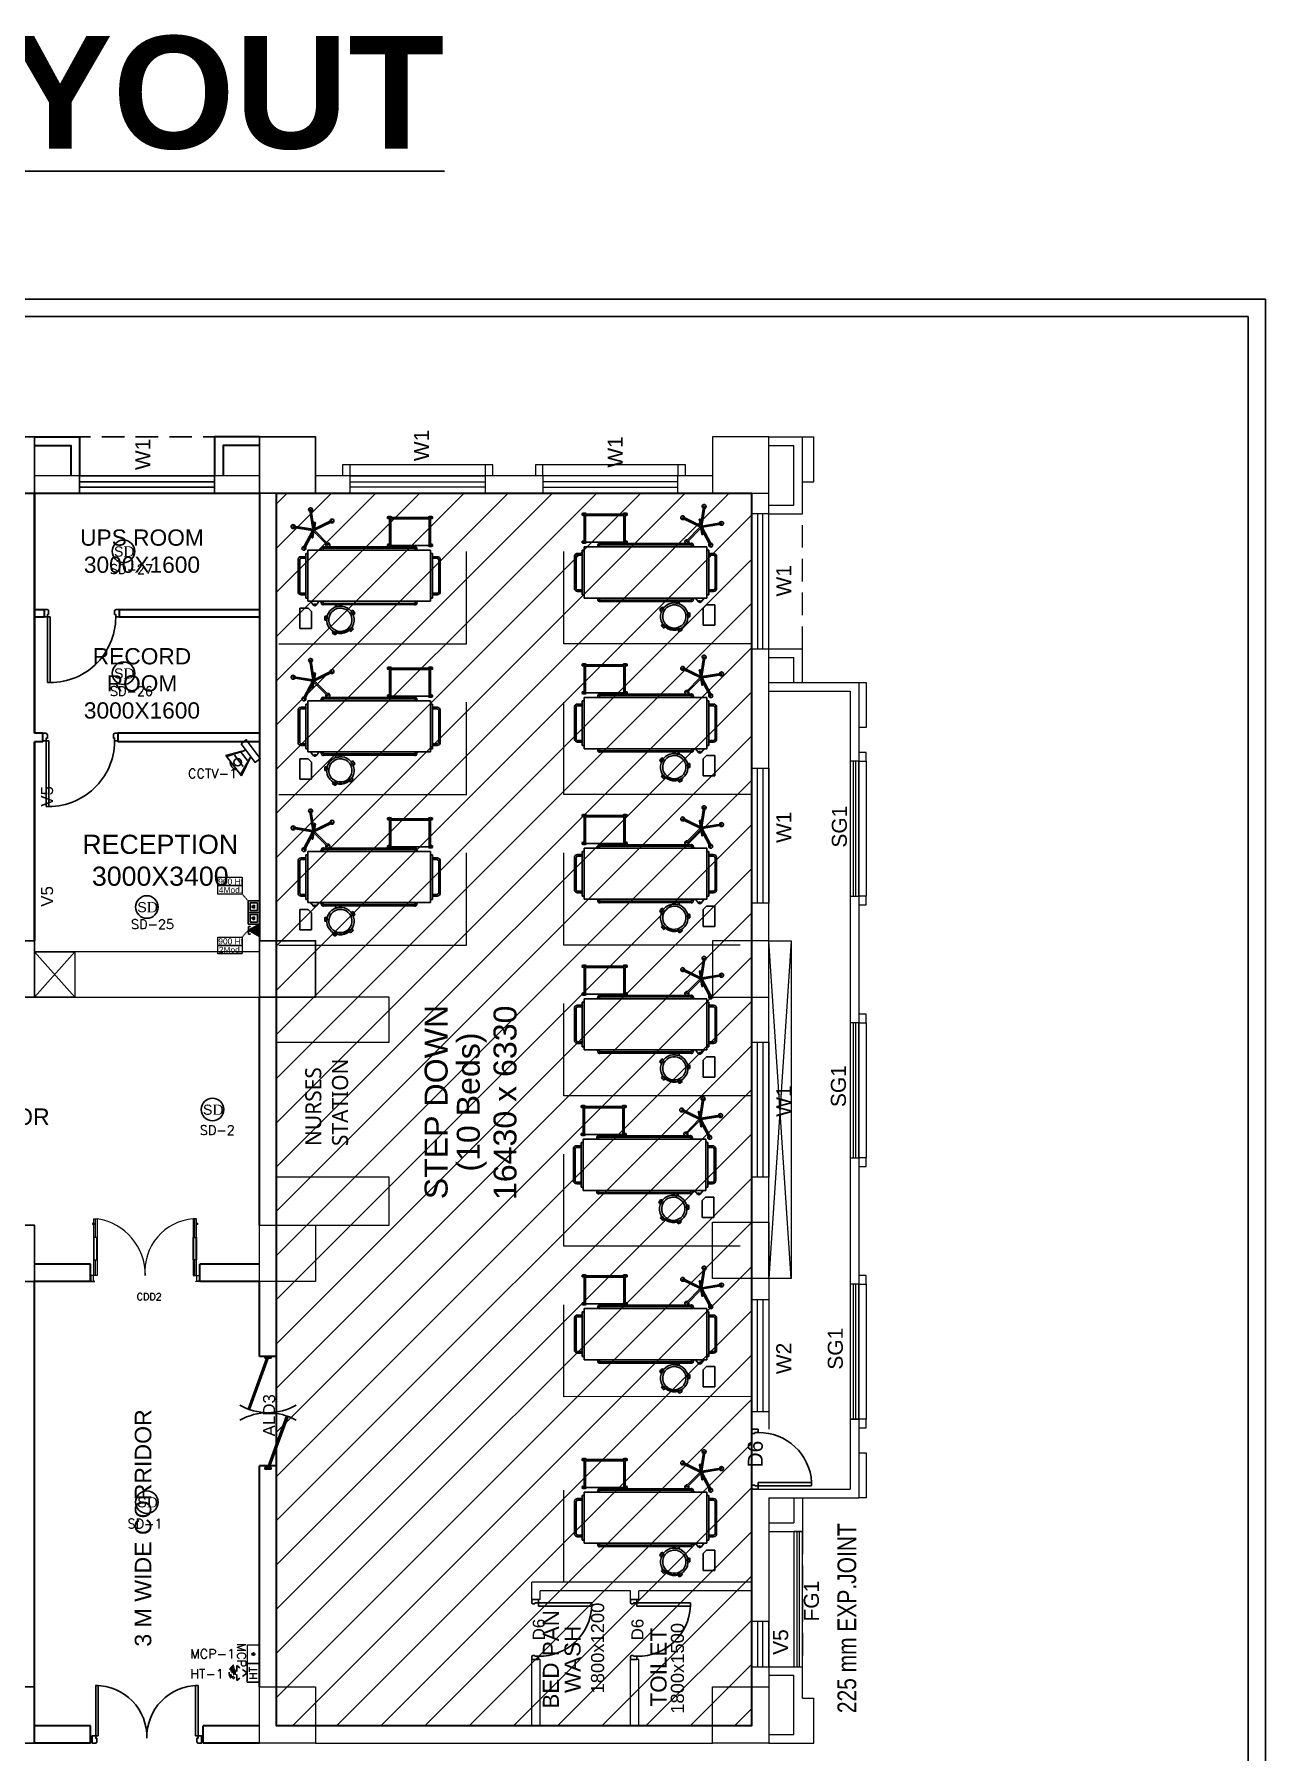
# Model space of a CAD drawing. Extents: x 3550807 to 4078732, y -628171 to -515859.
# Drawn here: x 3740422 to 3756836, y -538746 to -515859 of the extents above; entities that cross this region are included whole.
import ezdxf
from ezdxf.enums import TextEntityAlignment as Align

# ---------------------------------------------------------------- set-up
doc = ezdxf.new("R2010")
doc.units = 0
doc.header["$LTSCALE"] = 6
doc.header["$MEASUREMENT"] = 0
for name, pattern in [('1', [0]), ('CONTINU', [0]), ('DASHED2', [0.375, 0.25, -0.125]), ('HIDDEN', [0.375, 0.25, -0.125])]:
    doc.linetypes.add(name, pattern=pattern)
doc.layers.get('0').update_dxf_attribs({"linetype": 'CONTINUOUS'})
for name, color, linetype, lineweight in [('1200 Door', 144, 'CONTINUOUS', 5), ('D.F', 251, 'CONTINUOUS', 5), ('Double Leaf Door', 4, 'CONTINUOUS', 18), ('FA-BELOW SMOKE DERECTOR', 1, 'CONTINUOUS', 25), ('FA-MNUAL CALL POINT', 10, 'CONTINUOUS', 20), ('FA-MNUAL CALL POINT @ 1', 10, 'CONTINUOUS', 20), ('WALL', 10, 'CONTINUOUS', 35)]:
    doc.layers.add(name, color=color, linetype=linetype, lineweight=lineweight)
for name, color, linetype in [('Bed', 33, 'CONTINUOUS'), ('Chajja', 7, 'CONTINUOUS'), ('COL', 5, 'CONTINUOUS'), ('DIM', 7, 'CONTINUOUS'), ('DOOR', 44, 'CONTINUOUS'), ('ELE-TEL POINT', 4, 'CONTINUOUS'), ('ELE.LAN POINT', 3, 'CONTINUOUS'), ('FA-ELECTRONIC HOOTER', 6, 'CONTINUOUS'), ('FA-FIRE TEXT', 7, 'CONTINUOUS'), ('FUR', 21, 'CONTINUOUS'), ('JOINERY', 7, 'CONTINUOUS'), ('LV.CC CEMARA', 66, 'CONTINUOUS'), ('Staircase', 7, 'CONTINUOUS'), ('TEXT', 5, 'CONTINUOUS'), ('TITLE', 7, 'CONTINUOUS'), ('Window', 161, 'CONTINUOUS')]:
    doc.layers.add(name, color=color, linetype=linetype)
doc.layers.add('CFT_LOOPING', color=7, linetype='1', lineweight=0, true_color=0xd6d600)
doc.styles.add('ARI', font='arial.ttf')
doc.styles.add('ARIAL', font='arial.ttf')
doc.styles.add('PDF Times New Roman', font='times.ttf')
doc.styles.add('ROMANS', font='romans.shx')
doc.styles.get("Standard").update_dxf_attribs({"font": 'SIMPLEX'})
doc.linetypes.add('ZIGZAG', pattern='A,0.0001,-0.2,[131,ltypeshp.shx,S=0.2,R=0,X=-0.2,Y=0],-0.4,[131,ltypeshp.shx,S=0.2,R=180,X=0.2,Y=0],-0.2', length=0.8001)

# ---------------------------------------------------------------- blocks, each defined once
blk = doc.blocks.new('Z$W@#5624')
at = {"layer": 'DOOR'}
for p, q in [((1770, 446), (949, 745)), ((1779, 470), (957, 769)), ((1122, 709), (1113, 685)), ((1610, 518), (1117, 697)), ((0, 499), (25, 499)), ((0, 400), (0, 499)), ((0, 400), (25, 400)), ((19, 429), (28, 453)), ((19, 429), (840, 130)), ((25, 400), (25, 499)), ((28, 453), (849, 154)), ((183, 369), (192, 393)), ((188, 381), (680, 202)), ((1614, 529), (1606, 506)), ((1779, 470), (1770, 446)), ((1798, 499), (1773, 499)), ((1773, 400), (1773, 499)), ((1798, 400), (1773, 400)), ((1798, 400), (1798, 499)), ((685, 214), (676, 190))]:
    blk.add_line(p, q, dxfattribs=at)
at = {"layer": 'DOOR', "color": 145, "extrusion": (0, 0, -1)}
for centre, start_param, end_param in [((0, 449), -0.523599, 0.523599), ((1798, 449), 2.617994, 3.665191)]:
    blk.add_ellipse(centre, major_axis=(899, 0), ratio=1, start_param=start_param, end_param=end_param, dxfattribs=at)
blk = doc.blocks.new('A$C6969112B')
at = {"layer": 'Bed', "color": 8}
for p, q in [((387, 1872), (116, 1872)), ((116, 1872), (116, 1719)), ((387, 1872), (387, 1762)), ((1421, 1704), (1464, 1956)), ((1438, 1701), (1481, 1953)), ((343, 1719), (116, 1719)), ((343, 1719), (387, 1762)), ((428, 1689), (478, 1729)), ((428, 1654), (478, 1615)), ((478, 1766), (1160, 1766)), ((478, 131), (478, 1766)), ((521, 1793), (1116, 1793)), ((521, 1766), (521, 1793)), ((1116, 1766), (1116, 1793)), ((1160, 131), (1160, 1766)), ((1374, 1709), (1186, 1807)), ((1421, 1704), (1194, 1823)), ((1409, 1685), (1229, 1510)), ((1425, 1676), (1242, 1497)), ((1324, 1707), (1324, 1710)), ((1329, 1699), (1522, 1666)), ((1332, 1716), (1525, 1683)), ((1340, 1697), (1343, 1714)), ((1425, 1676), (1538, 1447)), ((1438, 1701), (1691, 1738)), ((1443, 1679), (1554, 1454)), ((1483, 1690), (1694, 1721)), ((1512, 1667), (1515, 1685)), ((1530, 1671), (1531, 1675)), ((55, 1439), (34, 1391)), ((54, 1382), (34, 1391)), ((75, 1430), (54, 1382)), ((75, 1430), (55, 1439)), ((72, 1402), (64, 1406)), ((229, 1539), (227, 1517)), ((227, 1517), (279, 1511)), ((229, 1539), (281, 1533)), ((281, 1533), (279, 1511)), ((429, 1399), (408, 1396)), ((408, 1396), (414, 1344)), ((429, 1399), (436, 1347)), ((432, 1559), (432, 1557)), ((434, 343), (434, 1557)), ((451, 343), (451, 1557)), ((453, 1559), (453, 1557)), ((476, 1595), (476, 1561)), ((1162, 1595), (1162, 1561)), ((1185, 1559), (1185, 1557)), ((1186, 343), (1186, 1557)), ((1204, 343), (1204, 1557)), ((1205, 1559), (1205, 1557)), ((76, 1196), (91, 1212)), ((116, 1161), (76, 1196)), ((130, 1178), (91, 1212)), ((120, 1198), (114, 1191)), ((116, 1161), (130, 1178)), ((347, 1187), (301, 1160)), ((313, 1141), (301, 1160)), ((358, 1168), (313, 1141)), ((358, 1168), (347, 1187)), ((436, 1347), (414, 1344)), ((1234, 703), (1212, 703)), ((1212, 703), (1212, 650)), ((1234, 703), (1234, 676)), ((1605, 703), (1583, 703)), ((1583, 703), (1583, 676)), ((1605, 703), (1605, 650)), ((1223, 650), (1212, 650)), ((1223, 131), (1223, 676)), ((1223, 676), (1594, 676)), ((1223, 659), (1577, 659)), ((1577, 659), (1577, 148)), ((1594, 676), (1594, 131)), ((1605, 650), (1594, 650)), ((432, 340), (432, 343)), ((453, 340), (453, 343)), ((476, 304), (476, 339)), ((1162, 304), (1162, 339)), ((1185, 340), (1185, 343)), ((1205, 340), (1205, 343)), ((1160, 131), (478, 131)), ((521, 105), (521, 131)), ((1116, 105), (521, 105)), ((1116, 105), (1116, 131)), ((1223, 157), (1212, 157)), ((1212, 157), (1212, 105)), ((1234, 105), (1212, 105)), ((1577, 148), (1223, 148)), ((1594, 131), (1223, 131)), ((1234, 131), (1234, 105)), ((1583, 131), (1583, 105)), ((1605, 105), (1583, 105)), ((1605, 157), (1594, 157)), ((1605, 157), (1605, 105))]:
    blk.add_line(p, q, dxfattribs=at)
for points in [[(565, 1793), (565, 1854, -0.414214), (608, 1897), (1029, 1897, -0.414214), (1073, 1854), (1073, 1793)], [(587, 1793), (587, 1854, -0.414214), (608, 1875), (1029, 1875, -0.414214), (1051, 1854), (1051, 1793)], [(476, 1593), (451, 1585, 0.318781), (430, 1563), (430, 1559), (455, 1559), (455, 1563), (476, 1563)], [(1162, 1593), (1186, 1585, -0.318781), (1208, 1563), (1208, 1559), (1182, 1559), (1182, 1563), (1162, 1563)], [(476, 307), (451, 314, -0.318781), (430, 336), (430, 340), (455, 340), (455, 336), (476, 336)], [(1162, 307), (1186, 314, 0.318781), (1208, 336), (1208, 340), (1182, 340), (1182, 336), (1162, 336)], [(1073, 105), (1073, 44, -0.414214), (1029, 0), (608, 0, -0.414214), (565, 44), (565, 105)], [(1051, 105), (1051, 44, -0.414214), (1029, 22), (608, 22, -0.414214), (587, 44), (587, 105)]]:
    blk.add_lwpolyline(points, format="xyb", dxfattribs=at)
for points in [[(432, 1557), (453, 1557)], [(476, 1595), (478, 1595)], [(476, 1561), (478, 1561)], [(1162, 1595), (1160, 1595)], [(1162, 1561), (1160, 1561)], [(1205, 1557), (1185, 1557)], [(432, 343), (453, 343)], [(476, 339), (478, 339)], [(476, 304), (478, 304)], [(1162, 339), (1160, 339)], [(1162, 304), (1160, 304)], [(1205, 343), (1185, 343)]]:
    blk.add_lwpolyline(points, dxfattribs=at)
blk.add_circle((435, 1672), 9.27, dxfattribs=at)
for centre, radius, start, end in [((441, 1672), 21.4, 125.427, 234.573), ((1289, 676), 80.7, 161.0754, 198.9246), ((1158, 676), 80.7, 0, 18.9246), ((1660, 676), 80.7, 161.0754, 180), ((1529, 676), 80.7, 341.0754, 18.9246), ((1289, 131), 80.7, 161.0754, 198.9246), ((1158, 131), 80.7, 341.0754, 0), ((1660, 131), 80.7, 180, 198.9246), ((1529, 131), 80.7, 341.0754, 18.9246)]:
    blk.add_arc(centre, radius, start, end, dxfattribs=at)
at = {"layer": 'Bed', "color": 8, "extrusion": (0, 0, -1)}
for centre, major_axis, start_param, end_param in [((1184, 1818), (18.5, 18.5), 1.608733, 7.212244), ((1474, 1962), (18.5, 18.5), 2.86537, 8.468881), ((1471, 1955), (4.94, 4.94), 4.096329, 5.660611), ((1427, 1691), (194, 194), -0.622575, -0.609545), ((1474, 1954), (4.94, 4.94), -0.609545, 0.954736), ((1189, 1814), (4.94, 4.94), 2.839692, 4.403974), ((1427, 1691), (194, 194), 4.403974, 4.417003), ((1191, 1817), (4.94, 4.94), 4.417003, 5.981285), ((1331, 1705), (4.94, 4.94), 2.525533, 4.096329), ((1331, 1709), (4.94, 4.94), 4.096329, 5.667125), ((1523, 1672), (4.94, 4.94), 0.954736, 2.525533), ((1524, 1676), (4.94, 4.94), -0.61606, 0.954736), ((1699, 1730), (18.5, 18.5), 4.122007, 9.725518), ((1692, 1731), (4.94, 4.94), -0.930219, 0.634062), ((1693, 1728), (4.94, 4.94), 0.647092, 2.211374), ((1427, 1691), (-194, 194), 2.204859, 2.217888), ((114, 1384), (-57.1, 57.1), 5.588367, 6.248962), ((232, 1332), (-182, 20), -0.000636, 6.282549), ((232, 1332), (-123, 123), 4.624291, 5.911682), ((-5, 1437), (-57.1, 57.1), 2.446775, 3.107369), ((232, 1332), (-154, 17), -0.00023, 6.282955), ((261, 1590), (-57.1, 57.1), 3.707499, 4.368094), ((247, 1460), (-57.1, 57.1), 0.565907, 1.226501), ((487, 1380), (-57.1, 57.1), 5.038602, 5.699197), ((357, 1363), (-57.1, 57.1), 1.897009, 2.557604), ((1230, 1499), (18.5, 18.5), 0.352096, 5.955607), ((1234, 1505), (4.94, 4.94), 3.160366, 4.724648), ((1427, 1691), (-194, 194), 4.718133, 4.731162), ((1237, 1502), (4.94, 4.94), 1.583055, 3.147337), ((1549, 1444), (18.5, 18.5), -0.904541, 4.69897), ((1544, 1450), (4.94, 4.94), 1.903729, 3.468011), ((1427, 1691), (194, 194), 1.8907, 1.903729), ((1547, 1451), (4.94, 4.94), 0.326418, 1.8907), ((146, 1236), (-57.1, 57.1), 4.308534, 4.969129), ((61, 1137), (-57.1, 57.1), 1.166941, 1.827536), ((363, 1107), (-57.1, 57.1), 6.205277, 6.865872), ((296, 1220), (-57.1, 57.1), 3.063684, 3.724279)]:
    blk.add_ellipse(centre, major_axis=major_axis, ratio=1, start_param=start_param, end_param=end_param, dxfattribs=at)
blk = doc.blocks.new('1000')
at = {"layer": 'DOOR', "color": 8}
for p, q in [((0, -111, 0), (0, 0)), ((0, 0), (55, 0, 0)), ((945, 0, 0), (945, -2, 0)), ((1000, 0), (945, 0, 0)), ((1000, -111, 0), (1000, 0)), ((55, -111, 0), (0, -111, 0)), ((55, 0, 0), (55, -3, 0)), ((70, -55, 0), (55, -55, 0)), ((55, -55, 0), (55, -111, 0)), ((55, -111, 0), (55, -1001, 0)), ((111, -111, 0), (55, -111, 0)), ((70, -15, 0), (68, -15, 0)), ((70, -15, 0), (70, -55, 0)), ((111, -1001, 0), (111, -111, 0)), ((930, -15, 0), (930, -55, 0)), ((930, -15, 0), (932, -15, 0)), ((930, -55, 0), (945, -55, 0)), ((945, -55, 0), (945, -111, 0)), ((945, -111, 0), (1000, -111, 0)), ((55, -1001, 0), (111, -1001, 0))]:
    blk.add_line(p, q, dxfattribs=at)
for centre, major_axis, ratio, start_param, end_param in [((55, -15, 0), (-8.84, 8.84, 0), 1, 3.926897, 5.497693), ((71, -128, 0), (597, 637, 0), 0.999944, 3.940126, 5.484659), ((945, -15, 0), (-8.84, 8.84, 0), 1, -0.785492, 0.785304)]:
    blk.add_ellipse(centre, major_axis=major_axis, ratio=ratio, start_param=start_param, end_param=end_param, dxfattribs=at)
blk = doc.blocks.new('21500')
at = {"layer": 'DOOR'}
for p, q in [((68, 100), (68, 770)), ((68, 770), (102, 770)), ((102, 100), (102, 770)), ((1398, 100), (1398, 770)), ((1432, 770), (1398, 770)), ((1432, 100), (1432, 770)), ((68, 100), (102, 100)), ((68, 0), (68, 2)), ((82, 15), (80, 15)), ((1432, 100), (1398, 100)), ((1418, 15), (1420, 15)), ((1432, 0), (1432, 2))]:
    blk.add_line(p, q, dxfattribs=at)
for points in [[(82, 65), (68, 65), (68, 100), (22, 100), (22, 0), (68, 0)], [(82, 15), (82, 65)], [(1418, 65), (1432, 65), (1432, 100), (1478, 100), (1478, 0), (1432, 0)], [(1418, 15), (1418, 65)]]:
    blk.add_lwpolyline(points, dxfattribs=at)
at = {"layer": 'DOOR', "color": 145}
for centre, start, end in [((64, 84), 358.4209, 89.721), ((1436, 84), 90.279, 181.5791)]:
    blk.add_arc(centre, 686, start, end, dxfattribs=at)
at = {"layer": 'DOOR'}
for centre, start, end in [((68, 15), 270, 0), ((1432, 15), 180, 270)]:
    blk.add_arc(centre, 12.5, start, end, dxfattribs=at)
blk = doc.blocks.new('2000x80')
at = {"layer": 'Double Leaf Door'}
for points in [[(104210, -25358), (104215, -25358), (104215, -25061), (104210, -25061)], [(104254, -25061), (104249, -25061), (104249, -25358), (104254, -25358)], [(105533, -25061), (105538, -25061), (105538, -25358), (105533, -25358)], [(105577, -25358), (105572, -25358), (105572, -25061), (105577, -25061)]]:
    blk.add_hatch(color=6, dxfattribs=at).paths.add_polyline_path(points)
at = {"layer": 'Double Leaf Door', "color": 8}
for p, q in [((104196, -24871), (104196, -24888)), ((104210, -24869), (104198, -24869)), ((104198, -24890), (104210, -24890)), ((104210, -25567), (104210, -24813)), ((104210, -24813), (104254, -24813)), ((104210, -24869), (104210, -24890)), ((104232, -25061), (104232, -24813)), ((104254, -24813), (104254, -25567)), ((105577, -24813), (105533, -24813)), ((105533, -24813), (105533, -25567)), ((105555, -25061), (105555, -24813)), ((105577, -25567), (105577, -24813)), ((105577, -24869), (105589, -24869)), ((105577, -24869), (105577, -24890)), ((105589, -24890), (105577, -24890)), ((105591, -24871), (105591, -24888)), ((104232, -25567), (104232, -25358)), ((105555, -25567), (105555, -25358)), ((104166, -25567), (104166, -25647)), ((104206, -25567), (104166, -25567)), ((104168, -25569), (104168, -25645)), ((104204, -25569), (104168, -25569)), ((104204, -25644), (104204, -25569)), ((104206, -25642), (104206, -25567)), ((104254, -25567), (104210, -25567)), ((105533, -25567), (105577, -25567)), ((105581, -25642), (105581, -25567)), ((105581, -25567), (105621, -25567)), ((105583, -25644), (105583, -25569)), ((105583, -25569), (105619, -25569)), ((105619, -25569), (105619, -25645)), ((105621, -25567), (105621, -25647)), ((104166, -25647), (104206, -25647)), ((104168, -25645), (104206, -25645)), ((104216, -25644), (104204, -25644)), ((104218, -25642), (104206, -25642)), ((104206, -25645), (104216, -25645)), ((104206, -25647), (104218, -25647)), ((104216, -25645), (104216, -25644)), ((104218, -25647), (104218, -25642)), ((105569, -25647), (105569, -25642)), ((105569, -25642), (105581, -25642)), ((105581, -25647), (105569, -25647)), ((105571, -25645), (105571, -25644)), ((105571, -25644), (105583, -25644)), ((105581, -25645), (105571, -25645)), ((105619, -25645), (105581, -25645)), ((105621, -25647), (105581, -25647))]:
    blk.add_line(p, q, dxfattribs=at)
at = {"layer": 'Double Leaf Door', "color": 6}
for p, q in [((104254, -25061), (104210, -25061)), ((104210, -25061), (104210, -25358)), ((104215, -25358), (104215, -25061)), ((104249, -25358), (104249, -25061)), ((104254, -25358), (104254, -25061)), ((105533, -25358), (105533, -25061)), ((105533, -25061), (105577, -25061)), ((105538, -25358), (105538, -25061)), ((105572, -25358), (105572, -25061)), ((105577, -25061), (105577, -25358)), ((104210, -25358), (104254, -25358)), ((105577, -25358), (105533, -25358))]:
    blk.add_line(p, q, dxfattribs=at)
at = {"layer": 'Double Leaf Door', "color": 6, "ltscale": 100}
for p, q in [((104249, -25061), (104249, -25358)), ((105538, -25061), (105538, -25358))]:
    blk.add_line(p, q, dxfattribs=at)
at = {"layer": 'Double Leaf Door', "color": 6}
for points in [[(104210, -25061), (104210, -25358), (104215, -25358), (104215, -25061), (104210, -25061)], [(104254, -25061), (104254, -25358), (104249, -25358), (104249, -25061), (104254, -25061)], [(105533, -25061), (105533, -25358), (105538, -25358), (105538, -25061), (105533, -25061)], [(105577, -25061), (105577, -25358), (105572, -25358), (105572, -25061), (105577, -25061)]]:
    blk.add_lwpolyline(points, dxfattribs=at)
at = {"layer": 'Double Leaf Door', "ltscale": 5000}
for points in [[(104210, -25061), (104210, -25358), (104215, -25358), (104215, -25061), (104210, -25061)], [(105577, -25061), (105577, -25358), (105572, -25358), (105572, -25061), (105577, -25061)]]:
    blk.add_lwpolyline(points, dxfattribs=at)
at = {"layer": 'Double Leaf Door', "color": 8}
for centre, radius, start, end in [((104196, -24880), 3.72, 90, 270), ((104198, -24871), 1.98, 90, 180), ((104198, -24888), 1.98, 180, 270), ((104144, -25555), 750, 359.0321, 81.5724), ((105589, -25509), 698, 94.5944, 184.8011), ((105589, -24871), 1.98, 0, 90), ((105589, -24888), 1.98, 270, 0), ((105591, -24880), 3.72, 270, 90)]:
    blk.add_arc(centre, radius, start, end, dxfattribs=at)
blk = doc.blocks.new('A$C19B8274B')
at = {"layer": 'DOOR', "color": 8}
for p, q in [((-45, 925), (-80, 925)), ((-80, 50), (-80, 925)), ((-45, 50), (-45, 925)), ((-45, 50), (-80, 50)), ((-955, -50), (-955, -47.5)), ((-940, -35), (-942.5, -35)), ((-60, -35), (-57.5, -35)), ((-45, -50), (-45, -47.5))]:
    blk.add_line(p, q, dxfattribs=at)
for points in [[(-940, 15), (-955, 15), (-955, 50), (-1000, 50), (-1000, -50), (-955, -50)], [(-940, -35), (-940, 15)], [(-60, 15), (-45, 15), (-45, 50), (0, 50), (0, -50), (-45, -50)], [(-60, -35), (-60, 15)]]:
    blk.add_lwpolyline(points, dxfattribs=at)
for centre, radius, start, end in [((-80, 50), 875, 90, 182.29244), ((-955, -35), 12.5, 270, 0), ((-45, -35), 12.5, 180, 270)]:
    blk.add_arc(centre, radius, start, end, dxfattribs=at)
blk = doc.blocks.new('1232')
at = {"layer": 'D.F', "linetype": 'ByBlock'}
h = blk.add_hatch(dxfattribs=at)
h.set_pattern_fill('ANSI31', color=8, scale=3333, style=0)
h.set_pattern_definition([(45, (-3036872.2, 733413.8), (-294.59836, 294.59836), [])])
h.paths.add_polyline_path([(-520, 15910.2), (5810, 15910.2), (5810, -519.8), (-520, -519.8)])
at = {"layer": 'Chajja', "color": 8, "linetype": 'HIDDEN', "ltscale": 200}
blk.add_line((-750, 16660.2), (-3750, 16660.2), dxfattribs=at)
blk.add_line((-750, 16660.2), (-3750, 16660.2), dxfattribs=at)
at = {"layer": 'COL', "color": 8}
for points in [[(-4500, 15910.2), (-3750, 15910.2), (-3750, 16660.2), (-4500, 16660.2)], [(0, 15910.2), (-750, 15910.2), (-750, 16660.2), (0, 16660.2)], [(-750, 9195.2), (-750, 9945.2), (0, 9945.2), (0, 9195.2)], [(-3750, 0), (-3750, -750), (-4500, -750), (-4500, 0)]]:
    blk.add_lwpolyline(points, close=True, dxfattribs=at)
at = {"layer": 'COL', "color": 8, "elevation": 0}
for points in [[(-4500, 9195.2), (-4500, 9945.2), (-3750, 9945.2), (-3750, 9195.2)], [(-4500, 6155.2), (-3750, 6155.2), (-3750, 5405.2), (-4500, 5405.2)]]:
    blk.add_lwpolyline(points, close=True, dxfattribs=at)
at = {"layer": 'D.F', "color": 8, "linetype": 'ByBlock'}
for p, q in [((6040, 16660.2), (6640, 16660.2)), ((6040, 16545.2), (6375, 16545.2)), ((6375, 15750.5, -188437.6), (6375, 16545.2, -101230.8)), ((6490, 15635.5, -188437.6), (6490, 16660.2, -101230.8)), ((6640, 16060.2, -152397.2), (6640, 16660.2, -101230.8)), ((2260, 16290.2), (460, 16290.2)), ((4830, 16290.2, -101230.8), (3030, 16290.2, -101230.8)), ((6490, 16060.2), (6640, 16060.2)), ((6040, 15750.5, -87206.9), (6375, 15750.5, -169035.1)), ((6040, 15635.5, -87206.9), (6490, 15635.5, -188437.6)), ((6040, 13835.2, 4.1), (6490, 13835.2, -101226.7)), ((6490, 13385.2, -101228.5), (6490, 13835.2, -101226.7)), ((6040, 13720.2, 4.1), (6375, 13720.2, -81824.1)), ((6375, 13385.2, -101228.4), (6375, 13720.2, -101226.7)), ((6040, 13385.2, -101230.8), (7240, 13385.2, -101230.8)), ((7240, 13385.2), (7240, 2520.2)), ((6040, 13270.2, -101230.8), (7125, 13270.2, -101230.8)), ((7125, 13270.2), (7125, 2635.2)), ((7240, 12338, -101230.8), (7125, 12338)), ((7340, 12338), (7340, 10538)), ((7240, 8852.7, -101230.8), (7125, 8852.7)), ((7340, 8852.7), (7340, 7052.7)), ((7340, 5367.6), (7340, 3567.6)), ((7240, 3567.6, -101230.8), (7125, 3567.6)), ((5810, 2635.2, -101230.8), (7125, 2635.2, -101230.8)), ((6040, 2520.2, -101230.8), (7240, 2520.2, -101230.8)), ((6375, 2520.2, -101228.4), (6375, 2185.2, -101226.7)), ((6490, 2520.2, -101228.5), (6490, 2070.2, -101226.7)), ((6040, 2185.2, 4.1), (6375, 2185.2, -81824.1)), ((6040, 2070.2, 4.1), (6490, 2070.2, -101226.7)), ((6040, 270.2, 4.1), (6490, 270.2, -101226.7)), ((6490, -149.8, -101228.4), (6490, 270.2, -101226.7)), ((6040, 155.2, 4.1), (6375, 155.2, -81824.1)), ((6375, -634.8, -101230.8), (6375, 155.2, -101226.7)), ((6490, -149.8, -101230.8), (6640, -149.8, -101230.8)), ((6640, -749.8, -253628), (6640, -149.8, -202461.5)), ((6040, -634.8, -101230.8), (6375, -634.8, -101230.8)), ((6040, -749.8, -101230.8), (6490, -749.8, -101230.8)), ((6490, -749.8, -101230.8), (6640, -749.8, -101230.8))]:
    blk.add_line(p, q, dxfattribs=at)
at = {"layer": 'D.F', "color": 8, "lineweight": 0}
for p, q in [((5290, 16140.2), (0, 16140.2)), ((5290, 15910.2), (0, 15910.2)), ((5810, 9945), (5810, 15910.2)), ((6040, 9945), (6040, 15910.2)), ((5810, 6195.2), (5810, 9195.2)), ((6040, 6195.2), (6040, 9195.2)), ((5810, 5445), (5810, 3435.2)), ((6040, 5445), (6040, 3435.2)), ((5810, 2635.2), (5810, 0)), ((6040, 2520.2), (6040, 0)), ((2880, 1165.2), (2880, 1395.2)), ((5810, 1395.2), (2880, 1395.2)), ((2995, 1165.2), (2880, 1165.2)), ((2995, 1165.2), (2995, 1280.2)), ((4195, 1280.2), (2995, 1280.2)), ((4195, 1165.2), (4195, 1280.2)), ((4310, 1165.2), (4195, 1165.2)), ((4310, 1165.2), (4310, 1280.2)), ((5810, 1280.2), (4310, 1280.2)), ((2995, 365.2), (2880, 365.2)), ((2880, -519.8), (2880, 365.2)), ((2995, -519.8), (2995, 365.2)), ((4310, 365.2), (4195, 365.2)), ((4195, -519.8), (4195, 365.2)), ((4310, -519.8), (4310, 365.2)), ((0, -519.8), (5290, -519.8)), ((0, -749.8), (5290, -749.8))]:
    blk.add_line(p, q, dxfattribs=at)
at = {"layer": 'D.F', "color": 8, "linetype": 'HIDDEN', "ltscale": 200}
for p, q in [((6490, 13385.2, -101230.8), (6490, 15635.5, -101230.8)), ((6490, 2070.2, -101226.7), (6490, 270.2, -101226.7))]:
    blk.add_line(p, q, dxfattribs=at)
at = {"layer": 'D.F', "color": 8}
for points in [[(5290, 15910.2), (6040, 15910.2), (6040, 16660.2), (5290, 16660.2)], [(5290, 9195), (6040, 9195), (6040, 9945), (5290, 9945)], [(5290, 6195), (6040, 6195), (6040, 5445), (5290, 5445)], [(-750, 6155), (0, 6155), (0, 5405), (-750, 5405)], [(0, 0), (0, -750), (-750, -750), (-750, 0)], [(6040, 0), (6040, -750), (5290, -750), (5290, 0)]]:
    blk.add_lwpolyline(points, close=True, dxfattribs=at)
at = {"layer": 'D.F', "color": 8, "linetype": 'ByBlock'}
for points in [[(460, 16140.2), (460, 16290.2), (360, 16290.2), (360, 16140.2)], [(2360, 16140.2), (2360, 16290.2), (2260, 16290.2), (2260, 16140.2)], [(7240, 12338), (7340, 12338), (7340, 12453), (7240, 12453)], [(7240, 10423), (7340, 10423), (7340, 10538), (7240, 10538)], [(7240, 8852.7), (7340, 8852.7), (7340, 8967.7), (7240, 8967.7)], [(7240, 6937.7), (7340, 6937.7), (7340, 7052.7), (7240, 7052.7)], [(7240, 5367.6), (7340, 5367.6), (7340, 5482.6), (7240, 5482.6)], [(7240, 3452.6), (7340, 3452.6), (7340, 3567.6), (7240, 3567.6)]]:
    blk.add_lwpolyline(points, dxfattribs=at)
for points, elevation in [([(3030, 16140.2), (3030, 16290.2), (2930, 16290.2), (2930, 16140.2)], -101230.8), ([(4930, 16140.2), (4930, 16290.2), (4830, 16290.2), (4830, 16140.2)], -101230.8), ([(7240, 13385.2), (7340, 13385.2), (7340, 12785.6), (7240, 12785.6)], -202461.5), ([(7240, 12338), (7340, 12338), (7340, 12453), (7240, 12453)], -101230.8), ([(6340, 9945), (6040, 5445)], 27934.8), ([(6340, 5445), (6040, 9945)], 27934.8), ([(7240, 8852.7), (7340, 8852.7), (7340, 8967.7), (7240, 8967.7)], -101230.8), ([(7240, 3452.6), (7340, 3452.6), (7340, 3567.6), (7240, 3567.6)], -101230.8), ([(7240, 3120.2), (7340, 3120.2), (7340, 2520.2), (7240, 2520.2)], -101230.8)]:
    blk.add_lwpolyline(points, dxfattribs=dict(at, elevation=elevation))
at = {"layer": 'D.F', "color": 8, "linetype": 'Continuous'}
for points in [[(2260, 16140.2), (2260, 15910.2), (460, 15910.2), (460, 16140.2)], [(2260, 16060.2), (2260, 15990.2), (460, 15990.2), (460, 16060.2)], [(3030, 16140.2), (3030, 15910.2), (4830, 15910.2), (4830, 16140.2)], [(3030, 16060.2), (3030, 15990.2), (4830, 15990.2), (4830, 16060.2)], [(6040, 10445), (5810, 10445), (5810, 12245), (6040, 12245)], [(5960, 10445), (5890, 10445), (5890, 12245), (5960, 12245)], [(7200, 12338), (7165, 12338), (7165, 10538), (7200, 10538)], [(7200, 8852.7), (7165, 8852.7), (7165, 7052.7), (7200, 7052.7)], [(6040, 6795.2), (5810, 6795.2), (5810, 8595.2), (6040, 8595.2)], [(5960, 6795.2), (5890, 6795.2), (5890, 8595.2), (5960, 8595.2)], [(7200, 5367.6), (7165, 5367.6), (7165, 3567.6), (7200, 3567.6)], [(6040, 3665.2), (5810, 3665.2), (5810, 5165.2), (6040, 5165.2)], [(5960, 3665.2), (5890, 3665.2), (5890, 5165.2), (5960, 5165.2)]]:
    blk.add_lwpolyline(points, close=True, dxfattribs=at)
for points, elevation in [([(6040, 15635.2), (5810, 15635.2), (5810, 13835.2), (6040, 13835.2)], 4.1), ([(5960, 15635.2), (5890, 15635.2), (5890, 13835.2), (5960, 13835.2)], 4.1), ([(6450, 2070.2), (6415, 2070.2), (6415, 270.2), (6450, 270.2)], -101227.2), ([(5810, 270.2), (6040, 270.2), (6040, 870.2), (5810, 870.2)], 4.1), ([(5810, 270.2), (6040, 270.2), (6040, 870.2), (5810, 870.2)], 4.1), ([(5890, 270.2), (5960, 270.2), (5960, 870.2), (5890, 870.2)], 4.1), ([(5890, 270.2), (5960, 270.2), (5960, 870.2), (5890, 870.2)], 4.1)]:
    blk.add_lwpolyline(points, close=True, dxfattribs=dict(at, elevation=elevation))
at = {"layer": 'D.F', "color": 8, "linetype": 'ZIGZAG', "ltscale": 10, "flags": 128}
for points in [[(-490, 13902.7), (2009.5, 13902.7), (2009.5, 15131.4)], [(5810, 13902.7), (3310.5, 13902.7), (3310.5, 15131.4)], [(-490, 11895.2), (2009.5, 11895.2), (2009.5, 13123.9)], [(5810, 11895.2), (3310.5, 11895.2), (3310.5, 13123.9)], [(-490, 9887.7), (2009.5, 9887.7), (2009.5, 11116.4)], [(5660, 9887.7), (3310.5, 9887.7), (3310.5, 11116.4)], [(5810, 7880.2), (3310.5, 7880.2), (3310.5, 9108.9)], [(5660, 5872.7), (3310.5, 5872.7), (3310.5, 7101.4)], [(5810, 3869.2), (3310.5, 3865.2), (3310.5, 5093.9)], [(5810, 1395.2), (3310.5, 1395.2), (3310.5, 2623.9)]]:
    blk.add_lwpolyline(points, dxfattribs=at)
at = {"layer": 'D.F', "color": 8, "linetype": 'ByBlock'}
for points in [[(7125, 12338), (7125, 10538), (7240, 10538), (7240, 12338)], [(7125, 8852.7), (7125, 7052.7), (7240, 7052.7), (7240, 8852.7)], [(7125, 5367.6), (7125, 3567.6), (7240, 3567.6), (7240, 5367.6)]]:
    blk.add_lwpolyline(points, close=True, dxfattribs=at)
for points, elevation in [([(6040, 5445), (6040, 9945), (6340, 9945), (6340, 5445)], 27934.8), ([(6375, 2070.2), (6375, 270.2), (6490, 270.2), (6490, 2070.2)], -101227.2)]:
    blk.add_lwpolyline(points, close=True, dxfattribs=dict(at, elevation=elevation))
at = {"layer": 'D.F', "color": 8, "lineweight": 0, "ltscale": 15}
for points in [[(980, 8595.2), (980, 9195.2), (-520, 9195.2), (-520, 8595.2)], [(980, 6155), (980, 6795), (-520, 6795), (-520, 6155)]]:
    blk.add_lwpolyline(points, close=True, dxfattribs=at)
at = {"layer": 'FUR', "color": 8, "lineweight": 0, "ltscale": 15, "elevation": 0}
for points in [[(-3750, 9195.2), (-3750, 9795.2), (-3210, 9795.2), (-3210, 9195.2)], [(-750, 9195.2), (-750, 9795.2), (-3750, 9795.2), (-3750, 9195.2)]]:
    blk.add_lwpolyline(points, close=True, dxfattribs=at)
at = {"layer": 'Staircase', "color": 8, "lineweight": 0, "elevation": 0}
for points in [[(-3210, 9195.2), (-3750, 9795.2)], [(-3750, 9195.2), (-3210, 9795.2)]]:
    blk.add_lwpolyline(points, dxfattribs=at)
at = {"layer": 'WALL', "color": 8, "lineweight": 0}
for p, q in [((-750, 16140.2), (-3750, 16140.2)), ((-750, 15910.2), (-3750, 15910.2)), ((-750, 12710.2), (-750, 15910.2)), ((-750, 9945.2), (-750, 12595.2))]:
    blk.add_line(p, q, dxfattribs=at)
at = {"layer": 'WALL', "color": 8, "linetype": 'ByBlock'}
for p, q in [((-3750, 15910.2), (-3750, 12710.2)), ((-3750, 12710.3), (-3750, 15910.2)), ((-520, 9945.2), (-520, 15910.2)), ((-3750, 14360.2), (-3619.5, 14360.2)), ((-3750, 14260.2), (-3619.5, 14260.2)), ((-3619.5, 14360.2), (-3619.5, 14260.2)), ((-2619.5, 14360.2), (-2619.5, 14260.2)), ((-2619.5, 14360.2), (-750, 14360.2)), ((-2619.5, 14260.2), (-750, 14260.2)), ((-3635.2, 12710.2), (-3750, 12710.2)), ((-3750, 9945.2), (-3750, 12595.3)), ((-3635.2, 12595.2), (-3750, 12595.2)), ((-3750, 12595.2), (-3750, 9945.2)), ((-3635.2, 12595.2), (-3635.2, 12710.2)), ((-750, 12710.2), (-2635, 12710.2)), ((-2635, 12710.2), (-2635, 12595.2)), ((-750, 12595.2), (-2635, 12595.2)), ((-750, 6155), (-750, 9195.2)), ((-520, 6155), (-520, 9195.2)), ((-3000, 5635), (-3750, 5635)), ((-3000, 5635), (-3750, 5635)), ((-3000, 5405), (-3000, 5635)), ((-3000, 5405), (-3000, 5635)), ((-1545, 5405), (-1545, 5635)), ((-750, 5635), (-1545, 5635)), ((-1545, 5405), (-1545, 5635)), ((-750, 5635), (-1545, 5635)), ((-3750, -749.8), (-3750, 5405.2)), ((-3000, 5405), (-3750, 5405)), ((-750, 5405), (-1545, 5405)), ((-750, 4404.8), (-750, 5405)), ((-520, 4404.8), (-520, 5405)), ((-520, 4404.8), (-750, 4404.8)), ((-520, 2944.8), (-750, 2944.8)), ((-750, 0), (-750, 2944.8)), ((-520, 0), (-520, 2944.8)), ((-3750, 0), (-3750, 465.2)), ((-3000, -519.8), (-3750, -519.8)), ((-3000, -519.8), (-3750, -519.8)), ((-3000, -749.8), (-3000, -519.8)), ((-3000, -749.8), (-3000, -519.8)), ((-1500, -749.8), (-1500, -519.8)), ((-750, -519.8), (-1500, -519.8)), ((-1500, -749.8), (-1500, -519.8)), ((-750, -519.8), (-1500, -519.8)), ((-3000, -749.8), (-3750, -749.8)), ((-3000, -749.8), (-3750, -749.8)), ((-750, -749.8), (-1500, -749.8)), ((-750, -749.8), (-1500, -749.8))]:
    blk.add_line(p, q, dxfattribs=at)
for points in [[(-3750, 16660.2), (-3150, 16660.2), (-3150, 16140.2)], [(-3750, 16660.2), (-3150, 16660.2), (-3150, 16140.2)], [(-3750, 16545.2), (-3265, 16545.2), (-3265, 16140.2)], [(-3750, 16545.2), (-3265, 16545.2), (-3265, 16140.2)], [(-6159.8, 15910.2), (-750, 15910.2), (-750, 9945.2)]]:
    blk.add_lwpolyline(points, dxfattribs=at)
at = {"layer": 'WALL', "color": 8, "linetype": 'ByBlock', "elevation": 0}
for points in [[(-750, 16660.2), (-1350, 16660.2), (-1350, 16140.2)], [(-750, 16660.2), (-1350, 16660.2), (-1350, 16140.2)], [(-750, 16545.2), (-1235, 16545.2), (-1235, 16140.2)], [(-750, 16545.2), (-1235, 16545.2), (-1235, 16140.2)]]:
    blk.add_lwpolyline(points, dxfattribs=at)
at = {"layer": 'WALL', "color": 8, "linetype": 'ByBlock'}
blk.add_lwpolyline([(-520, 15910.2), (5810, 15910.2), (5810, -519.8), (-520, -519.8)], close=True, dxfattribs=at)
at = {"layer": 'Window', "color": 8, "linetype": 'Continuous'}
for points in [[(-1350, 16140.2), (-1350, 15910.2), (-3150, 15910.2), (-3150, 16140.2)], [(-1350, 16140.2), (-1350, 15910.2), (-3150, 15910.2), (-3150, 16140.2)], [(-1350, 16060.2), (-1350, 15990.2), (-3150, 15990.2), (-3150, 16060.2)], [(-1350, 16060.2), (-1350, 15990.2), (-3150, 15990.2), (-3150, 16060.2)]]:
    blk.add_lwpolyline(points, close=True, dxfattribs=at)
at = {"layer": 'D.F', "color": 8, "rotation": 90}
for p in [(1662, 13990.9), (1662, 11983.4), (1662, 9975.9)]:
    blk.add_blockref('A$C6969112B', p, dxfattribs=at)
at = {"layer": 'D.F', "color": 8, "xscale": -1, "rotation": 270}
for p in [(3448.8, 14034.5), (3448.8, 12027), (3448.8, 10019.5), (3448.8, 8012), (3435.6, 6140.6), (3448.8, 3883.3), (3448.8, 1436.8)]:
    blk.add_blockref('A$C6969112B', p, dxfattribs=at)
at = {"layer": 'D.F', "color": 8, "linetype": 'Continuous'}
for name, p, xscale, yscale, zscale, rotation in [('Z$W@#5624', (-1010, 4404.8), 0.8343726266175508, 0.8343726266175508, 0.8343726266175508, 270), ('1000', (5810, 2635.2, -101230.8), 0.7999999984167698, 0.7999999984167698, 0.7999999984167698, 90.0000132735122), ('1000', (2880, 1165.2), -0.7999999988824318, 0.7999999986495823, 0.7999999999883585, 89.99998672648765), ('1000', (4195, 1165.2), -0.7999999988824318, 0.7999999986495823, 0.7999999999883585, 89.99998672648765)]:
    blk.add_blockref(name, p, dxfattribs=dict(at, xscale=xscale, yscale=yscale, zscale=zscale, rotation=rotation))
at = {"layer": 'DOOR', "color": 8, "linetype": 'Continuous', "xscale": -1}
blk.add_blockref('21500', (-1500, -749.8), dxfattribs=at)
blk.add_blockref('21500', (-1500, -749.8), dxfattribs=at)
at = {"layer": 'Double Leaf Door', "color": 8}
blk.add_blockref('2000x80', (-107165.9, 31052.2), dxfattribs=at)
at = {"layer": 'WALL', "color": 8, "linetype": 'ByBlock'}
for p, rotation in [((-3619.5, 14310.2), 180.0000000000157), ((-3635.2, 12660.2), 180.0000000000156)]:
    blk.add_blockref('A$C19B8274B', p, dxfattribs=dict(at, rotation=rotation))
at = {"layer": '1200 Door', "color": 8, "linetype": 'ByBlock', "style": 'ROMANS'}
blk.add_text('CDD2', height=94.18, dxfattribs=at).set_placement((-2386.2, 5154.3, -35804.4))
at = {"layer": 'D.F', "color": 8, "style": 'ARIAL', "width": 1}
for s, height, p in [('W1', 200, (1511.1, 16336.8)), ('W1', 200, (4094.2, 16250.1)), ('W1', 200, (6339.5, 14532.7, 4.1)), ('SG1', 200, (7081.1, 11186.3)), ('W1', 200, (6339.5, 11248.3)), ('SG1', 200, (7068.7, 7727.9)), ('W1', 200, (6339.5, 7598.4)), ('SG1', 200, (7027.6, 4228.2)), ('W2', 200, (6339.5, 4168.5)), ('ALD3', 161.2, (-540, 3339.4)), ('D6', 200, (5960.2, 2924.2, -202461.5)), ('FG1', 200, (6708.5, 871.6)), ('D6', 161.2, (3055.2, 620.7)), ('D6', 161.2, (4370.2, 620.7)), ('V5', 200, (6298.5, 427.5, 4.1)), ('V5', 200, (6298.5, 427.5, 4.1))]:
    blk.add_text(s, height=height, rotation=90, dxfattribs=at).set_placement(p)
at = {"layer": 'D.F', "color": 8, "linetype": 'Continuous', "style": 'ARIAL'}
for s, p in [('STEP DOWN', (1758.8, 7795)), ('16430 x 6330', (2677.1, 7785.2)), ('(10 Beds)', (2187.7, 7795))]:
    blk.add_text(s, height=306.13, rotation=90, dxfattribs=at).set_placement(p, align=Align.CENTER)
at = {"layer": 'D.F', "color": 8, "style": 'ARI', "width": 0.8}
blk.add_text('225 mm EXP.JOINT', height=250, rotation=90, dxfattribs=at).set_placement((7281.1, -349, 101230.8), align=Align.BOTTOM_LEFT)
at = {"layer": 'D.F', "color": 8, "linetype": 'Continuous', "style": 'ARIAL'}
for s, p in [('BED PAN', (3306.9, 367.5, 0)), ('WASH', (3596, 367.5, 0)), ('TOILET', (4741.9, 263.5, 101230.8))]:
    blk.add_text(s, height=214.29, rotation=90, dxfattribs=at).set_placement(p, align=Align.BOTTOM_CENTER)
for s, p in [('1800x1200', (3670.7, 518, 0)), ('1800x1500', (4735.2, 247.6, 101230.8))]:
    blk.add_text(s, height=175, rotation=90, dxfattribs=at).set_placement(p, align=Align.TOP_CENTER)
at = {"layer": 'D.F', "color": 8, "linetype": 'Continuous', "insert": (435.5, 7208.7), "char_height": 214.291, "width": 161.6, "attachment_point": 7, "rotation": 90, "style": 'ARIAL'}
blk.add_mtext('{\\fSegoe Script|b0|i0|c0|p34;NURSES STATION}', dxfattribs=at)
at = {"layer": 'DIM', "color": 8, "insert": (-2071.3, 11016.2), "char_height": 255, "width": 2294.815, "attachment_point": 5, "style": 'ARIAL'}
blk.add_mtext('RECEPTION\\P3000X3400', dxfattribs=at)
at = {"layer": 'JOINERY', "color": 8, "style": 'ARIAL', "width": 1}
for s, height, p in [('W1', 200, (-2205.7, 16217.6)), ('W1', 200, (-2205.7, 16217.6)), ('V5', 161.2, (-3500.5, 11731.9)), ('V5', 161.2, (-3500.5, 10397.8))]:
    blk.add_text(s, height=height, rotation=90, dxfattribs=at).set_placement(p)
at = {"layer": 'TEXT', "color": 8, "char_height": 216.75, "width": 2294.815, "attachment_point": 5, "style": 'ARIAL'}
for s, insert in [('UPS ROOM 3000X1600', (-2315.2, 15136.2)), ('RECORD\\PROOM 3000X1600', (-2315.2, 13374.2))]:
    blk.add_mtext(s, dxfattribs=dict(at, insert=insert))
at = {"layer": 'WALL', "color": 8, "linetype": 'Continuous', "insert": (-5128.2, 7598.3), "char_height": 220.414, "width": 4941.395, "attachment_point": 5, "style": 'ARIAL'}
blk.add_mtext('3 M WIDE CORRIDOR', dxfattribs=at)
at = {"layer": 'WALL', "color": 8, "linetype": 'Continuous', "insert": (-2299.6, 2118.9), "char_height": 220.414, "width": 4941.395, "attachment_point": 5, "rotation": 90, "style": 'ARIAL'}
blk.add_mtext('3 M WIDE CORRIDOR', dxfattribs=at)
blk = doc.blocks.new('CC CEMARA')
at = {"layer": 'LV.CC CEMARA', "linetype": 'ByBlock'}
for p, q in [((94, -242), (19, -67)), ((19, -67), (104, -231)), ((47, -104), (105, -35)), ((240, -67), (65, -12)), ((232, -76), (65, -12)), ((81, -159), (163, -62)), ((94, -242), (240, -67))]:
    blk.add_line(p, q, dxfattribs=at)
blk.add_lwpolyline([(111, 43), (66, 80), (-66, -80), (-22, -117)], close=True, dxfattribs=at)
blk.add_circle((133, -123), 32.9, dxfattribs=at)
blk.add_arc((132, -124), 66.7, 275.3702, 5.5412, dxfattribs=at)
blk = doc.blocks.new('tel')
at = {"layer": 'ELE-TEL POINT', "ltscale": 30}
h = blk.add_hatch(dxfattribs=at)
h.set_pattern_fill('ANSI31', color=4, scale=19.025387, style=0)
h.set_pattern_definition([(45, (-98.626, 0.184), (-42.7132, 42.7132), [])])
h.paths.add_polyline_path([(-99, 0), (840, 1654), (1778, -3)])
at = {"layer": 'ELE-TEL POINT', "color": 4, "ltscale": 30}
for p, q in [((-99, 0), (840, 1654)), ((1778, -3), (-99, 0)), ((840, 1654), (1778, -3))]:
    blk.add_line(p, q, dxfattribs=at)
at = {"layer": 'ELE-TEL POINT', "color": 4, "ltscale": 12}
for p, q in [((276, 1648), (275, 1398)), ((1404, 1646), (1403, 1396))]:
    blk.add_line(p, q, dxfattribs=at)
at = {"layer": 'ELE-TEL POINT', "color": 4, "linetype": 'Continuous', "ltscale": 12}
blk.add_line((276, 1648), (1404, 1646), dxfattribs=at)
at = {"layer": 'ELE-TEL POINT', "color": 4, "ltscale": 30, "const_width": 95.1}
for points in [[(227, 1363, 1), (323, 1363, 1)], [(1355, 1361, 1), (1451, 1361, 1)]]:
    blk.add_lwpolyline(points, format="xyb", close=True, dxfattribs=at)
blk = doc.blocks.new('Voice')
at = {"layer": 'ELE.LAN POINT', "color": 6}
for points in [[(0, -32), (128, -32), (128, 92), (0, 92)], [(22, -10), (106, -10), (106, 70), (22, 70)], [(77, 21), (70, 21), (70, 12), (58, 12), (58, 21), (51, 21), (51, 39), (77, 39)], [(76, 23), (68, 23), (68, 13), (59, 13), (59, 23), (52, 23), (52, 37), (76, 37)]]:
    blk.add_lwpolyline(points, close=True, dxfattribs=at)
blk = doc.blocks.new('SMOKE DETECTOR')
at = {"layer": 'FA-BELOW SMOKE DERECTOR', "color": 7}
blk.add_circle((931029, -118294), 166, dxfattribs=at)
at = {"layer": 'FA-BELOW SMOKE DERECTOR', "insert": (930887, -118373), "char_height": 150, "attachment_point": 7, "style": 'PDF Times New Roman'}
blk.add_mtext('{\\fArial|b0|i0|c0|p34;S}D', dxfattribs=at)
blk = doc.blocks.new('MCP')
at = {"layer": 'FA-MNUAL CALL POINT @ 1'}
h = blk.add_hatch(color=256, dxfattribs=at)
h.set_gradient(color1=(255, 0, 0), color2=(255, 39, 39), centered=1, one_color=1, tint=0.57958)
h.paths.add_polyline_path([(417504, 744464, 1), (417478, 744464, 1)])
at = {"layer": 'FA-MNUAL CALL POINT'}
blk.add_lwpolyline([(417408, 744516), (417574, 744516), (417574, 744412), (417408, 744412)], close=True, dxfattribs=at)
blk.add_circle((417490, 744464), 13, dxfattribs=at)
at = {"layer": 'FA-MNUAL CALL POINT', "insert": (417500, 744322), "char_height": 75, "width": 244.76, "attachment_point": 8}
blk.add_mtext('MCP', dxfattribs=at)
blk = doc.blocks.new('110DB FIRE HOOTER')
at = {"layer": 'FA-ELECTRONIC HOOTER', "color": 53, "linetype": 'DASHED2'}
for p, q in [((-0.238, 0), (-0.238, -0.311)), ((0.238, 0), (-0.238, 0)), ((-0.238, -0.311), (0.238, -0.311)), ((0.238, -0.311), (0.238, 0))]:
    blk.add_line(p, q, dxfattribs=at)
at = {"layer": 'FA-ELECTRONIC HOOTER', "color": 53, "linetype": 'DASHED2', "ltscale": 0.1}
for p, q in [((0, -0.311), (-0.19, -0.576)), ((0, -0.311), (0.19, -0.576)), ((0.19, -0.576), (-0.19, -0.576))]:
    blk.add_line(p, q, dxfattribs=at)
for radius, start, end in [(0.231, 210.2007, 319.4187), (0.193, 212.22, 327.78), (0.155, 215.2483, 324.7517), (0.118, 220.3172, 319.6828), (0.08, 230.7147, 309.2853)]:
    blk.add_arc((0, -0.536), radius, start, end, dxfattribs=at)
at = {"layer": 'FA-ELECTRONIC HOOTER', "color": 53, "insert": (0.165, -0.247), "char_height": 0.1942, "width": 0.36807, "attachment_point": 1, "rotation": 180}
blk.add_mtext('HT', dxfattribs=at)

msp = doc.modelspace()

# ---------------------------------------------------------------- linework, layer by layer
for points in [[(3756836, -519387.1), (3756836, -551398.5), (3711754.8, -551398.5), (3711754.8, -519387.1)], [(3756604.2, -519618.9), (3756604.2, -551166.7), (3711986.7, -551166.7), (3711986.7, -519618.9)]]:
    msp.add_lwpolyline(points, close=True)
at = {"layer": 'CFT_LOOPING', "color": 7, "linetype": 'DASHED2', "ltscale": 5}
for p, q in [((3743191.5, -527316.7), (3743271.8, -527407.2)), ((3743191.5, -527889.4), (3743274.9, -527799.9))]:
    msp.add_line(p, q, dxfattribs=at)
for points in [[(3742866.7, -527091.7), (3743191.5, -527091.7), (3743191.5, -527204.2), (3742866.7, -527204.2)], [(3742866.7, -527204.2), (3743191.5, -527204.2), (3743191.5, -527316.7), (3742866.7, -527316.7)], [(3742866.7, -527889.4), (3743191.5, -527889.4), (3743191.5, -528001.9), (3742866.7, -528001.9)], [(3742866.7, -528001.9), (3743191.5, -528001.9), (3743191.5, -528114.4), (3742866.7, -528114.4)]]:
    msp.add_lwpolyline(points, close=True, dxfattribs=at)

# ---------------------------------------------------------------- block references
at = {"linetype": 'ByBlock'}
msp.add_blockref('1232', (3744171.8, -537884), dxfattribs=at)
at = {"layer": 'ELE-TEL POINT', "color": 0, "ltscale": 30, "xscale": -0.08874706337416964, "yscale": 0.0887470633741702, "zscale": 0.0887470633741702, "rotation": 89.89290517887977}
msp.add_blockref('tel', (3743421.8, -527725.7), dxfattribs=at)
at = {"layer": 'ELE.LAN POINT', "color": 7, "xscale": -1.211286963933217, "yscale": 1.211286963933217, "zscale": 1.211286963933217, "rotation": 270}
for p in [(3743310.4, -527562.1), (3743310.4, -527716.9)]:
    msp.add_blockref('Voice', p, dxfattribs=at)
at = {"layer": 'FA-BELOW SMOKE DERECTOR', "color": 6, "xscale": 0.9035551315104862, "yscale": 0.9035551315104862, "zscale": 0.9035551315104862}
for p in [(2900375.4, -415863.7), (2900375.4, -417489.2), (2900686.5, -420604.2), (2901561.5, -423303.8, 0), (2900686, -428536.4)]:
    msp.add_blockref('SMOKE DETECTOR', p, dxfattribs=at)
at = {"layer": 'FA-ELECTRONIC HOOTER', "color": 1, "xscale": 524.5490323392462, "yscale": 524.5490323392462, "zscale": 524.5490323392462, "rotation": 269.9999999999999}
msp.add_blockref('110DB FIRE HOOTER', (3743421.8, -537697.2), dxfattribs=at)
at = {"layer": 'FA-MNUAL CALL POINT', "xscale": 1.510701213137029, "yscale": 1.510701213137029, "zscale": 1.510701213137029, "rotation": 269.9999999999999}
msp.add_blockref('MCP', (2618679.3, 93256.1), dxfattribs=at)
at = {"layer": 'LV.CC CEMARA', "xscale": -1.500000000000001, "yscale": 1.5, "zscale": 1.5, "rotation": 357.2623958888427}
msp.add_blockref('CC CEMARA', (3743340.5, -525384.9), dxfattribs=at)

# ---------------------------------------------------------------- texts
at = {"layer": 'FA-FIRE TEXT', "color": 200, "linetype": 'CONTINU', "char_height": 125, "width": 349.838, "attachment_point": 1, "style": 'ROMANS'}
for s, insert in [('{\\C256;SD-27}', (3741429.6, -522923.5)), ('{\\C256;SD-26\\P}', (3741429.6, -524549)), ('{\\C256;CCTV-1\\P}', (3742470.7, -525649)), ('{\\C256;SD-25\\P}', (3741710.7, -527656.8)), ('{\\C256;SD-2\\P}', (3742627.9, -530400.2)), ('{\\C256;SD-1\\P}', (3741663.4, -535645.6)), ('{\\C256;MCP-1\\P}', (3742498.5, -537382.1)), ('{\\C256;HT-1\\P}', (3742498.5, -537646.9))]:
    msp.add_mtext(s, dxfattribs=dict(at, insert=insert))
at = {"layer": 'TEXT', "color": 7, "char_height": 80, "attachment_point": 1}
for s, insert, width in [('\\A1;{\\fArial|b0|i0|c0|p34;900 Ht\\P}', (3742874.1, -527109.7), 8957.987), ('\\A1;{\\fArial|b0|i0|c0|p34;4Mod.\\P}', (3742881.1, -527222.2), 352.575), ('\\A1;{\\fArial|b0|i0|c0|p34;900 Ht\\P}', (3742874.1, -527907.5), 8957.987), ('\\A1;{\\fArial|b0|i0|c0|p34;2Mod.\\P}', (3742881.1, -528020), 352.575)]:
    msp.add_mtext(s, dxfattribs=dict(at, insert=insert, width=width))
at = {"layer": 'TITLE', "color": 6, "insert": (3732617.2, -515880.9), "char_height": 1500, "width": 36564.74, "attachment_point": 2, "style": 'ARIAL'}
msp.add_mtext('{\\L\\fArial|b1|i0|c0|p34;LV & FA SYSTEM LAYOUT}', dxfattribs=at)

doc.saveas('drawing.dxf')
